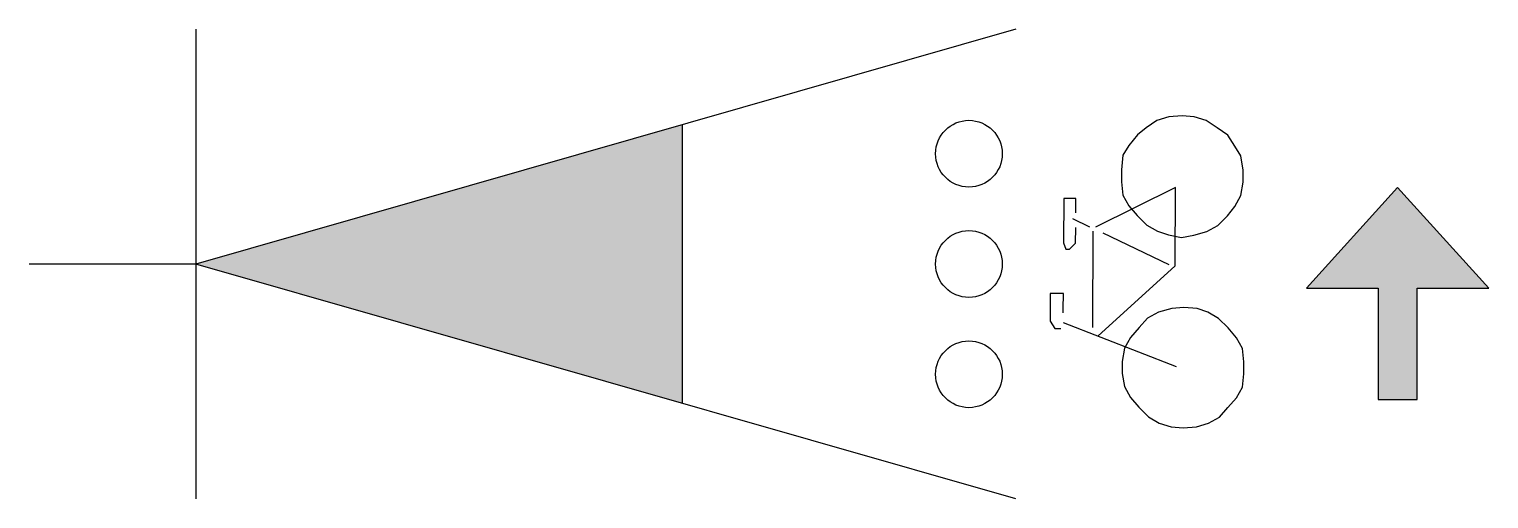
# Model space of a CAD drawing. Extents: x 0 to 13.1, y -2.1 to 2.1.
import ezdxf

# ---------------------------------------------------------------- set-up
doc = ezdxf.new("R2010")
doc.units = 0
doc.layers.get('0').update_dxf_attribs({"lineweight": 25})

msp = doc.modelspace()

# ---------------------------------------------------------------- hatches: boundary and pattern name
h = msp.add_hatch(color=256)
h.dxf.hatch_style = 1
h.paths.add_polyline_path([(12.137, -1.218), (12.488, -1.218), (12.488, -0.218), (13.132, -0.218), (12.312, 0.687), (11.492, -0.218), (12.137, -0.218)])

# ---------------------------------------------------------------- linework, layer by layer
for p, q in [((8.878, 2.11), (1.499, 0)), ((1.499, 2.11), (1.499, -2.11)), ((10.254, 1.322), (10.145, 1.29)), ((10.373, 1.332), (10.254, 1.322)), ((10.481, 1.321), (10.373, 1.332)), ((10.589, 1.288), (10.481, 1.321)), ((5.878, -1.252), (5.878, 1.252)), ((10.048, 1.225), (9.971, 1.161)), ((10.145, 1.29), (10.048, 1.225)), ((10.687, 1.223), (10.589, 1.288)), ((10.784, 1.157), (10.687, 1.223)), ((9.895, 1.064), (9.841, 0.977)), ((9.971, 1.161), (9.895, 1.064)), ((10.848, 1.06), (10.784, 1.157)), ((10.902, 0.973), (10.848, 1.06)), ((9.841, 0.977), (9.829, 0.847)), ((10.923, 0.843), (10.902, 0.973)), ((9.829, 0.847), (9.829, 0.739)), ((10.923, 0.734), (10.923, 0.843)), ((10.313, 0.687), (9.593, 0.331)), ((9.829, 0.739), (9.839, 0.62)), ((10.31, -0.017), (10.313, 0.687)), ((10.901, 0.615), (10.923, 0.734)), ((9.308, 0.589), (9.307, 0.189)), ((9.417, 0.589), (9.308, 0.589)), ((9.416, 0.459), (9.417, 0.589)), ((9.839, 0.62), (9.893, 0.522)), ((10.846, 0.518), (10.901, 0.615)), ((9.542, 0.331), (9.39, 0.407)), ((9.893, 0.522), (9.969, 0.435)), ((9.969, 0.435), (10.055, 0.348)), ((9.969, 0.435), (10.055, 0.348)), ((10.694, 0.345), (10.781, 0.432)), ((10.781, 0.432), (10.846, 0.518)), ((9.415, 0.188), (9.416, 0.329)), ((9.571, 0.296), (9.567, -0.571)), ((10.256, -0.008), (9.662, 0.276)), ((10.055, 0.348), (10.152, 0.294)), ((10.055, 0.348), (10.152, 0.294)), ((10.152, 0.294), (10.249, 0.261)), ((10.477, 0.26), (10.596, 0.292)), ((10.596, 0.292), (10.694, 0.345)), ((9.307, 0.189), (9.328, 0.134)), ((9.328, 0.134), (9.361, 0.134)), ((9.361, 0.134), (9.415, 0.188)), ((10.249, 0.261), (10.368, 0.239)), ((10.368, 0.239), (10.477, 0.26)), ((1.499, 0), (0, 0)), ((8.878, -2.11), (1.499, 0)), ((9.616, -0.648), (10.31, -0.017)), ((9.186, -0.266), (9.185, -0.472)), ((9.305, -0.266), (9.186, -0.266)), ((9.304, -0.407), (9.305, -0.266)), ((10.388, -0.39), (10.279, -0.4)), ((10.507, -0.401), (10.388, -0.39)), ((9.185, -0.472), (9.185, -0.493)), ((9.185, -0.493), (9.185, -0.515)), ((9.185, -0.515), (9.228, -0.58)), ((9.304, -0.429), (9.304, -0.407)), ((9.304, -0.44), (9.304, -0.429)), ((10.062, -0.486), (9.986, -0.572)), ((10.16, -0.432), (10.062, -0.486)), ((10.279, -0.4), (10.16, -0.432)), ((10.604, -0.434), (10.507, -0.401)), ((10.701, -0.489), (10.604, -0.434)), ((10.788, -0.575), (10.701, -0.489)), ((9.228, -0.58), (9.282, -0.58)), ((9.303, -0.526), (10.319, -0.92)), ((9.986, -0.572), (9.91, -0.659)), ((10.863, -0.662), (10.788, -0.575)), ((9.855, -0.756), (9.833, -0.875)), ((9.91, -0.659), (9.855, -0.756)), ((10.917, -0.76), (10.863, -0.662)), ((10.927, -0.879), (10.917, -0.76)), ((9.833, -0.875), (9.833, -0.983)), ((10.927, -0.988), (10.927, -0.879)), ((9.833, -0.983), (9.854, -1.102)), ((10.915, -1.107), (10.927, -0.988)), ((9.854, -1.102), (9.908, -1.2)), ((10.861, -1.204), (10.915, -1.107)), ((9.908, -1.2), (9.983, -1.287)), ((9.983, -1.287), (10.07, -1.374)), ((10.709, -1.377), (10.785, -1.29)), ((10.785, -1.29), (10.861, -1.204)), ((10.07, -1.374), (10.167, -1.429)), ((10.167, -1.429), (10.275, -1.462)), ((10.502, -1.462), (10.611, -1.43)), ((10.611, -1.43), (10.709, -1.377)), ((10.275, -1.462), (10.383, -1.473)), ((10.383, -1.473), (10.502, -1.462))]:
    msp.add_line(p, q)
msp.add_lwpolyline([(12.137, -1.218), (12.488, -1.218), (12.488, -0.218), (13.132, -0.218), (12.312, 0.687), (11.492, -0.218), (12.137, -0.218)], close=True)
for centre in [(8.455, 0.991), (8.455, 0), (8.455, -0.991)]:
    msp.add_circle(centre, 0.3)
msp.add_solid([(1.499, 0), (5.878, 1.252), (5.878, -1.252)])

doc.saveas('drawing.dxf')
